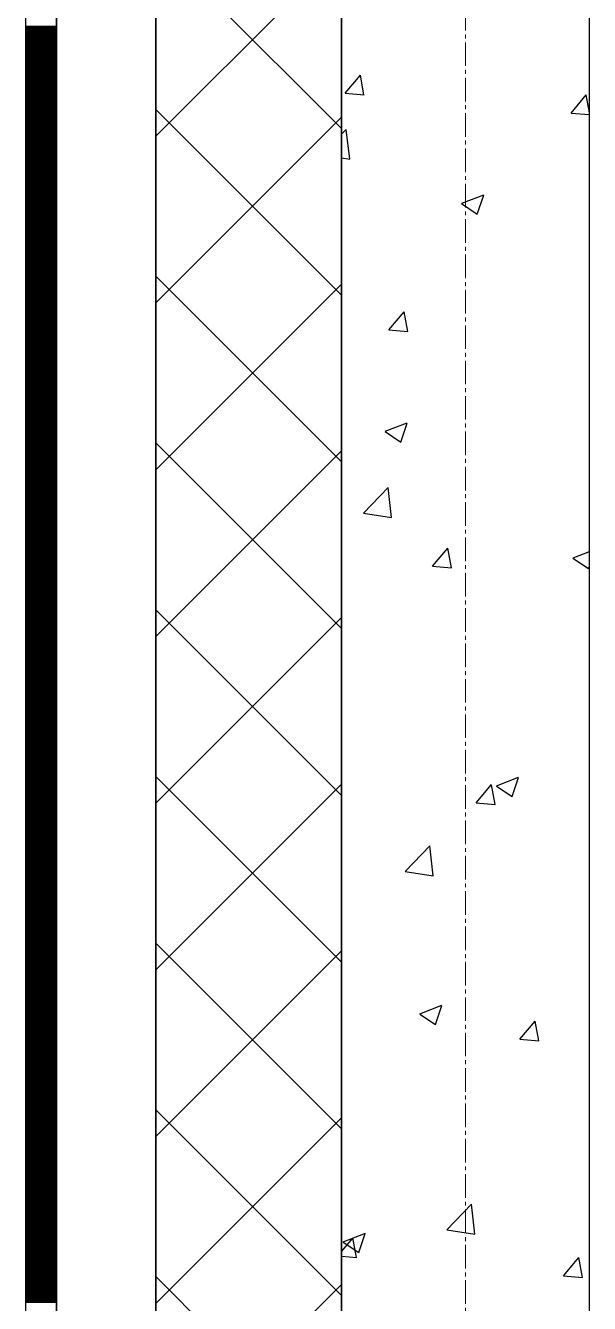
# Model space of a CAD drawing. Header units: millimetres. Extents: x -231292 to 573618, y -153144 to 564035.
# Drawn here: x 8548 to 9003, y 260278 to 261311 of the extents above; entities that cross this region are included whole.
import ezdxf

# ---------------------------------------------------------------- set-up
doc = ezdxf.new("R2010")
doc.units = ezdxf.units.MM
doc.linetypes.add('CENTER2', pattern=[28.575, 19.05, -3.175, 3.175, -3.175])
doc.layers.get('0').update_dxf_attribs({"color": 250})
for name, color, linetype, lineweight in [('АР_Стены ПЕНОблок', 250, 'Continuous', 20), ('АР_Тонкая', 250, 'Continuous', 5), ('АР_Утеплитель', 250, 'Continuous', 0), ('АР_Штриховка', 250, 'Continuous', 0), ('РД_Оси_100', 250, 'Continuous', 0)]:
    doc.layers.add(name, color=color, linetype=linetype, lineweight=lineweight)
doc.layers.add('КР_Балки-0.5', color=60, linetype='Continuous', lineweight=50, plot=False)

# ---------------------------------------------------------------- blocks, each defined once
blk = doc.blocks.new('оси_рен')
at = {"layer": 'РД_Оси_100', "color": 251, "linetype": 'CENTER2', "true_color": 0x636466}
blk.add_line((1195652.916, 135558.25), (1195652.916, 223268.25), dxfattribs=at)

msp = doc.modelspace()

# ---------------------------------------------------------------- linework, layer by layer
at = {"layer": 'АР_Стены ПЕНОблок', "color": 18, "linetype": 'Continuous', "lineweight": 25, "true_color": 0x000000}
for p, q in [((8803.243, 263866.253), (8803.243, 187666.253)), ((9003.243, 187666.253), (9003.243, 263866.253))]:
    msp.add_line(p, q, dxfattribs=at)
at = {"layer": 'АР_Тонкая', "color": 18, "linetype": 'Continuous', "lineweight": 25, "true_color": 0x000000}
for p, q in [((8548.243, 263866.253), (8548.243, 187666.253)), ((8573.243, 263866.253), (8573.243, 187666.253)), ((8573.243, 187666.253), (8573.243, 263866.253)), ((8653.243, 187666.253), (8653.243, 263866.253))]:
    msp.add_line(p, q, dxfattribs=at)
at = {"layer": 'АР_Утеплитель', "color": 18, "linetype": 'Continuous', "lineweight": 25, "true_color": 0x000000}
for p, q in [((8653.243, 263866.253), (8653.243, 187666.253)), ((8803.243, 187666.253), (8803.243, 263866.253))]:
    msp.add_line(p, q, dxfattribs=at)
at = {"layer": 'АР_Штриховка', "color": 18, "linetype": 'Continuous', "lineweight": 25, "true_color": 0x000000}
for p, q in [((8803.243, 261227.362), (8653.243, 261377.362)), ((8653.243, 261221.075), (8803.243, 261371.075)), ((8548.243, 261310.002), (8573.243, 261310.002)), ((8548.243, 261309.002), (8573.243, 261309.002)), ((8548.243, 261308.002), (8573.243, 261308.002)), ((8548.243, 261307.002), (8573.243, 261307.002)), ((8548.243, 261306.002), (8573.243, 261306.002)), ((8548.243, 261305.002), (8573.243, 261305.002)), ((8548.243, 261304.002), (8573.243, 261304.002)), ((8548.243, 261303.002), (8573.243, 261303.002)), ((8548.243, 261302.002), (8573.243, 261302.002)), ((8548.243, 261301.002), (8573.243, 261301.002)), ((8548.243, 261300.002), (8573.243, 261300.002)), ((8548.243, 261299.002), (8573.243, 261299.002)), ((8548.243, 261298.002), (8573.243, 261298.002)), ((8548.243, 261297.002), (8573.243, 261297.002)), ((8548.243, 261296.002), (8573.243, 261296.002)), ((8548.243, 261295.002), (8573.243, 261295.002)), ((8548.243, 261294.002), (8573.243, 261294.002)), ((8548.243, 261293.002), (8573.243, 261293.002)), ((8548.243, 261292.002), (8573.243, 261292.002)), ((8548.243, 261291.002), (8573.243, 261291.002)), ((8548.243, 261290.002), (8573.243, 261290.002)), ((8548.243, 261289.002), (8573.243, 261289.002)), ((8548.243, 261288.002), (8573.243, 261288.002)), ((8548.243, 261287.002), (8573.243, 261287.002)), ((8548.243, 261286.002), (8573.243, 261286.002)), ((8548.243, 261285.002), (8573.243, 261285.002)), ((8548.243, 261284.002), (8573.243, 261284.002)), ((8548.243, 261283.002), (8573.243, 261283.002)), ((8548.243, 261282.002), (8573.243, 261282.002)), ((8548.243, 261281.002), (8573.243, 261281.002)), ((8548.243, 261280.002), (8573.243, 261280.002)), ((8548.243, 261279.002), (8573.243, 261279.002)), ((8548.243, 261278.002), (8573.243, 261278.002)), ((8548.243, 261277.002), (8573.243, 261277.002)), ((8548.243, 261276.002), (8573.243, 261276.002)), ((8548.243, 261275.002), (8573.243, 261275.002)), ((8548.243, 261274.002), (8573.243, 261274.002)), ((8548.243, 261273.002), (8573.243, 261273.002)), ((8548.243, 261272.002), (8573.243, 261272.002)), ((8548.243, 261271.002), (8573.243, 261271.002)), ((8548.243, 261270.002), (8573.243, 261270.002)), ((8548.243, 261269.002), (8573.243, 261269.002)), ((8548.243, 261268.002), (8573.243, 261268.002)), ((8548.243, 261267.002), (8573.243, 261267.002)), ((8548.243, 261266.002), (8573.243, 261266.002)), ((8806.233, 261255.783), (8818.478, 261270.376)), ((8821.337, 261254.43), (8818.401, 261270.351)), ((8548.243, 261265.002), (8573.243, 261265.002)), ((8548.243, 261264.002), (8573.243, 261264.002)), ((8548.243, 261263.002), (8573.243, 261263.002)), ((8548.243, 261262.002), (8573.243, 261262.002)), ((8548.243, 261261.002), (8573.243, 261261.002)), ((8548.243, 261260.002), (8573.243, 261260.002)), ((8548.243, 261259.002), (8573.243, 261259.002)), ((8548.243, 261258.002), (8573.243, 261258.002)), ((8548.243, 261257.002), (8573.243, 261257.002)), ((8548.243, 261256.002), (8573.243, 261256.002)), ((8806.232, 261255.773), (8821.414, 261254.444)), ((8548.243, 261255.002), (8573.243, 261255.002)), ((8548.243, 261254.002), (8573.243, 261254.002)), ((8548.243, 261253.002), (8573.243, 261253.002)), ((8548.243, 261252.002), (8573.243, 261252.002)), ((8548.243, 261251.002), (8573.243, 261251.002)), ((8548.243, 261250.002), (8573.243, 261250.002)), ((8548.243, 261249.002), (8573.243, 261249.002)), ((8548.243, 261248.002), (8573.243, 261248.002)), ((8548.243, 261247.002), (8573.243, 261247.002)), ((8548.243, 261246.002), (8573.243, 261246.002)), ((8988.418, 261239.844), (9000.663, 261254.437)), ((9003.243, 261240.001), (9000.585, 261254.412)), ((8548.243, 261245.002), (8573.243, 261245.002)), ((8548.243, 261244.002), (8573.243, 261244.002)), ((8548.243, 261243.002), (8573.243, 261243.002)), ((8548.243, 261242.002), (8573.243, 261242.002)), ((8548.243, 261241.002), (8573.243, 261241.002)), ((8548.243, 261240.002), (8573.243, 261240.002)), ((8548.243, 261239.002), (8573.243, 261239.002)), ((8548.243, 261238.002), (8573.243, 261238.002)), ((8548.243, 261237.002), (8573.243, 261237.002)), ((8548.243, 261236.002), (8573.243, 261236.002)), ((8803.243, 261092.658), (8653.243, 261242.658)), ((8653.243, 261086.371), (8803.243, 261236.371)), ((8988.417, 261239.834), (9003.243, 261238.537)), ((8548.243, 261235.002), (8573.243, 261235.002)), ((8548.243, 261234.002), (8573.243, 261234.002)), ((8548.243, 261233.002), (8573.243, 261233.002)), ((8548.243, 261232.002), (8573.243, 261232.002)), ((8548.243, 261231.002), (8573.243, 261231.002)), ((8548.243, 261230.002), (8573.243, 261230.002)), ((8548.243, 261229.002), (8573.243, 261229.002)), ((8548.243, 261228.002), (8573.243, 261228.002)), ((8548.243, 261227.002), (8573.243, 261227.002)), ((8548.243, 261226.002), (8573.243, 261226.002)), ((8548.243, 261225.002), (8573.243, 261225.002)), ((8803.243, 261222.683), (8807.05, 261226.652)), ((8809.855, 261202.529), (8807.049, 261226.651)), ((8548.243, 261224.002), (8573.243, 261224.002)), ((8548.243, 261223.002), (8573.243, 261223.002)), ((8548.243, 261222.002), (8573.243, 261222.002)), ((8548.243, 261221.002), (8573.243, 261221.002)), ((8548.243, 261220.002), (8573.243, 261220.002)), ((8548.243, 261219.002), (8573.243, 261219.002)), ((8548.243, 261218.002), (8573.243, 261218.002)), ((8548.243, 261217.002), (8573.243, 261217.002)), ((8548.243, 261216.002), (8573.243, 261216.002)), ((8548.243, 261215.002), (8573.243, 261215.002)), ((8548.243, 261214.002), (8573.243, 261214.002)), ((8548.243, 261213.002), (8573.243, 261213.002)), ((8548.243, 261212.002), (8573.243, 261212.002)), ((8548.243, 261211.002), (8573.243, 261211.002)), ((8548.243, 261210.002), (8573.243, 261210.002)), ((8548.243, 261209.002), (8573.243, 261209.002)), ((8548.243, 261208.002), (8573.243, 261208.002)), ((8548.243, 261207.002), (8573.243, 261207.002)), ((8548.243, 261206.002), (8573.243, 261206.002)), ((8548.243, 261205.002), (8573.243, 261205.002)), ((8548.243, 261204.002), (8573.243, 261204.002)), ((8548.243, 261203.002), (8573.243, 261203.002)), ((8548.243, 261202.002), (8573.243, 261202.002)), ((8548.243, 261201.002), (8573.243, 261201.002)), ((8548.243, 261200.002), (8573.243, 261200.002)), ((8548.243, 261199.002), (8573.243, 261199.002)), ((8548.243, 261198.002), (8573.243, 261198.002)), ((8548.243, 261197.002), (8573.243, 261197.002)), ((8548.243, 261196.002), (8573.243, 261196.002)), ((8548.243, 261195.002), (8573.243, 261195.002)), ((8548.243, 261194.002), (8573.243, 261194.002)), ((8803.243, 261203.557), (8809.856, 261202.531)), ((8548.243, 261193.002), (8573.243, 261193.002)), ((8548.243, 261192.002), (8573.243, 261192.002)), ((8548.243, 261191.002), (8573.243, 261191.002)), ((8548.243, 261190.002), (8573.243, 261190.002)), ((8548.243, 261189.002), (8573.243, 261189.002)), ((8548.243, 261188.002), (8573.243, 261188.002)), ((8548.243, 261187.002), (8573.243, 261187.002)), ((8548.243, 261186.002), (8573.243, 261186.002)), ((8548.243, 261185.002), (8573.243, 261185.002)), ((8548.243, 261184.002), (8573.243, 261184.002)), ((8548.243, 261183.002), (8573.243, 261183.002)), ((8548.243, 261182.002), (8573.243, 261182.002)), ((8548.243, 261181.002), (8573.243, 261181.002)), ((8548.243, 261180.002), (8573.243, 261180.002)), ((8548.243, 261179.002), (8573.243, 261179.002)), ((8548.243, 261178.002), (8573.243, 261178.002)), ((8548.243, 261177.002), (8573.243, 261177.002)), ((8548.243, 261176.002), (8573.243, 261176.002)), ((8548.243, 261175.002), (8573.243, 261175.002)), ((8548.243, 261174.002), (8573.243, 261174.002)), ((8900.23, 261166.946), (8918.015, 261173.773)), ((8912.775, 261158.196), (8917.925, 261173.545)), ((8548.243, 261173.002), (8573.243, 261173.002)), ((8548.243, 261172.002), (8573.243, 261172.002)), ((8548.243, 261171.002), (8573.243, 261171.002)), ((8548.243, 261170.002), (8573.243, 261170.002)), ((8548.243, 261169.002), (8573.243, 261169.002)), ((8548.243, 261168.002), (8573.243, 261168.002)), ((8548.243, 261167.002), (8573.243, 261167.002)), ((8548.243, 261166.002), (8573.243, 261166.002)), ((8548.243, 261165.002), (8573.243, 261165.002)), ((8548.243, 261164.002), (8573.243, 261164.002)), ((8548.243, 261163.002), (8573.243, 261163.002)), ((8900.129, 261166.722), (8912.763, 261158.2)), ((8548.243, 261162.002), (8573.243, 261162.002)), ((8548.243, 261161.002), (8573.243, 261161.002)), ((8548.243, 261160.002), (8573.243, 261160.002)), ((8548.243, 261159.002), (8573.243, 261159.002)), ((8548.243, 261158.002), (8573.243, 261158.002)), ((8548.243, 261157.002), (8573.243, 261157.002)), ((8548.243, 261156.002), (8573.243, 261156.002)), ((8548.243, 261155.002), (8573.243, 261155.002)), ((8548.243, 261154.002), (8573.243, 261154.002)), ((8548.243, 261153.002), (8573.243, 261153.002)), ((8548.243, 261152.002), (8573.243, 261152.002)), ((8548.243, 261151.002), (8573.243, 261151.002)), ((8548.243, 261150.002), (8573.243, 261150.002)), ((8548.243, 261149.002), (8573.243, 261149.002)), ((8548.243, 261148.002), (8573.243, 261148.002)), ((8548.243, 261147.002), (8573.243, 261147.002)), ((8548.243, 261146.002), (8573.243, 261146.002)), ((8548.243, 261145.002), (8573.243, 261145.002)), ((8548.243, 261144.002), (8573.243, 261144.002)), ((8548.243, 261143.002), (8573.243, 261143.002)), ((8548.243, 261142.002), (8573.243, 261142.002)), ((8548.243, 261141.002), (8573.243, 261141.002)), ((8548.243, 261140.002), (8573.243, 261140.002)), ((8548.243, 261139.002), (8573.243, 261139.002)), ((8548.243, 261138.002), (8573.243, 261138.002)), ((8548.243, 261137.002), (8573.243, 261137.002)), ((8548.243, 261136.002), (8573.243, 261136.002)), ((8548.243, 261135.002), (8573.243, 261135.002)), ((8548.243, 261134.002), (8573.243, 261134.002)), ((8548.243, 261133.002), (8573.243, 261133.002)), ((8548.243, 261132.002), (8573.243, 261132.002)), ((8548.243, 261131.002), (8573.243, 261131.002)), ((8548.243, 261130.002), (8573.243, 261130.002)), ((8548.243, 261129.002), (8573.243, 261129.002)), ((8548.243, 261128.002), (8573.243, 261128.002)), ((8548.243, 261127.002), (8573.243, 261127.002)), ((8548.243, 261126.002), (8573.243, 261126.002)), ((8548.243, 261125.002), (8573.243, 261125.002)), ((8548.243, 261124.002), (8573.243, 261124.002)), ((8548.243, 261123.002), (8573.243, 261123.002)), ((8548.243, 261122.002), (8573.243, 261122.002)), ((8548.243, 261121.002), (8573.243, 261121.002)), ((8548.243, 261120.002), (8573.243, 261120.002)), ((8548.243, 261119.002), (8573.243, 261119.002)), ((8548.243, 261118.002), (8573.243, 261118.002)), ((8548.243, 261117.002), (8573.243, 261117.002)), ((8548.243, 261116.002), (8573.243, 261116.002)), ((8548.243, 261115.002), (8573.243, 261115.002)), ((8548.243, 261114.002), (8573.243, 261114.002)), ((8548.243, 261113.002), (8573.243, 261113.002)), ((8548.243, 261112.002), (8573.243, 261112.002)), ((8548.243, 261111.002), (8573.243, 261111.002)), ((8548.243, 261110.002), (8573.243, 261110.002)), ((8548.243, 261109.002), (8573.243, 261109.002)), ((8548.243, 261108.002), (8573.243, 261108.002)), ((8548.243, 261107.002), (8573.243, 261107.002)), ((8548.243, 261106.002), (8573.243, 261106.002)), ((8548.243, 261105.002), (8573.243, 261105.002)), ((8548.243, 261104.002), (8573.243, 261104.002)), ((8548.243, 261103.002), (8573.243, 261103.002)), ((8548.243, 261102.002), (8573.243, 261102.002)), ((8548.243, 261101.002), (8573.243, 261101.002)), ((8803.243, 260957.954), (8653.243, 261107.954)), ((8653.243, 260951.668), (8803.243, 261101.668)), ((8548.243, 261100.002), (8573.243, 261100.002)), ((8548.243, 261099.002), (8573.243, 261099.002)), ((8548.243, 261098.002), (8573.243, 261098.002)), ((8548.243, 261097.002), (8573.243, 261097.002)), ((8548.243, 261096.002), (8573.243, 261096.002)), ((8548.243, 261095.002), (8573.243, 261095.002)), ((8548.243, 261094.002), (8573.243, 261094.002)), ((8548.243, 261093.002), (8573.243, 261093.002)), ((8548.243, 261092.002), (8573.243, 261092.002)), ((8548.243, 261091.002), (8573.243, 261091.002)), ((8548.243, 261090.002), (8573.243, 261090.002)), ((8548.243, 261089.002), (8573.243, 261089.002)), ((8548.243, 261088.002), (8573.243, 261088.002)), ((8548.243, 261087.002), (8573.243, 261087.002)), ((8548.243, 261086.002), (8573.243, 261086.002)), ((8548.243, 261085.002), (8573.243, 261085.002)), ((8548.243, 261084.002), (8573.243, 261084.002)), ((8548.243, 261083.002), (8573.243, 261083.002)), ((8548.243, 261082.002), (8573.243, 261082.002)), ((8548.243, 261081.002), (8573.243, 261081.002)), ((8548.243, 261080.002), (8573.243, 261080.002)), ((8548.243, 261079.002), (8573.243, 261079.002)), ((8548.243, 261078.002), (8573.243, 261078.002)), ((8548.243, 261077.002), (8573.243, 261077.002)), ((8548.243, 261076.002), (8573.243, 261076.002)), ((8548.243, 261075.002), (8573.243, 261075.002)), ((8548.243, 261074.002), (8573.243, 261074.002)), ((8548.243, 261073.002), (8573.243, 261073.002)), ((8548.243, 261072.002), (8573.243, 261072.002)), ((8548.243, 261071.002), (8573.243, 261071.002)), ((8548.243, 261070.002), (8573.243, 261070.002)), ((8841.477, 261064.726), (8853.722, 261079.319)), ((8856.58, 261063.373), (8853.643, 261079.294)), ((8548.243, 261069.002), (8573.243, 261069.002)), ((8548.243, 261068.002), (8573.243, 261068.002)), ((8548.243, 261067.002), (8573.243, 261067.002)), ((8548.243, 261066.002), (8573.243, 261066.002)), ((8548.243, 261065.002), (8573.243, 261065.002)), ((8548.243, 261064.002), (8573.243, 261064.002)), ((8548.243, 261063.002), (8573.243, 261063.002)), ((8548.243, 261062.002), (8573.243, 261062.002)), ((8548.243, 261061.002), (8573.243, 261061.002)), ((8548.243, 261060.002), (8573.243, 261060.002)), ((8841.476, 261064.716), (8856.658, 261063.388)), ((8548.243, 261059.002), (8573.243, 261059.002)), ((8548.243, 261058.002), (8573.243, 261058.002)), ((8548.243, 261057.002), (8573.243, 261057.002)), ((8548.243, 261056.002), (8573.243, 261056.002)), ((8548.243, 261055.002), (8573.243, 261055.002)), ((8548.243, 261054.002), (8573.243, 261054.002)), ((8548.243, 261053.002), (8573.243, 261053.002)), ((8548.243, 261052.002), (8573.243, 261052.002)), ((8548.243, 261051.002), (8573.243, 261051.002)), ((8548.243, 261050.002), (8573.243, 261050.002)), ((8548.243, 261049.002), (8573.243, 261049.002)), ((8548.243, 261048.002), (8573.243, 261048.002)), ((8548.243, 261047.002), (8573.243, 261047.002)), ((8548.243, 261046.002), (8573.243, 261046.002)), ((8548.243, 261045.002), (8573.243, 261045.002)), ((8548.243, 261044.002), (8573.243, 261044.002)), ((8548.243, 261043.002), (8573.243, 261043.002)), ((8548.243, 261042.002), (8573.243, 261042.002)), ((8548.243, 261041.002), (8573.243, 261041.002)), ((8548.243, 261040.002), (8573.243, 261040.002)), ((8548.243, 261039.002), (8573.243, 261039.002)), ((8548.243, 261038.002), (8573.243, 261038.002)), ((8548.243, 261037.002), (8573.243, 261037.002)), ((8548.243, 261036.002), (8573.243, 261036.002)), ((8548.243, 261035.002), (8573.243, 261035.002)), ((8548.243, 261034.002), (8573.243, 261034.002)), ((8548.243, 261033.002), (8573.243, 261033.002)), ((8548.243, 261032.002), (8573.243, 261032.002)), ((8548.243, 261031.002), (8573.243, 261031.002)), ((8548.243, 261030.002), (8573.243, 261030.002)), ((8548.243, 261029.002), (8573.243, 261029.002)), ((8548.243, 261028.002), (8573.243, 261028.002)), ((8548.243, 261027.002), (8573.243, 261027.002)), ((8548.243, 261026.002), (8573.243, 261026.002)), ((8548.243, 261025.002), (8573.243, 261025.002)), ((8548.243, 261024.002), (8573.243, 261024.002)), ((8548.243, 261023.002), (8573.243, 261023.002)), ((8548.243, 261022.002), (8573.243, 261022.002)), ((8548.243, 261021.002), (8573.243, 261021.002)), ((8548.243, 261020.002), (8573.243, 261020.002)), ((8548.243, 261019.002), (8573.243, 261019.002)), ((8548.243, 261018.002), (8573.243, 261018.002)), ((8548.243, 261017.002), (8573.243, 261017.002)), ((8548.243, 261016.002), (8573.243, 261016.002)), ((8548.243, 261015.002), (8573.243, 261015.002)), ((8548.243, 261014.002), (8573.243, 261014.002)), ((8548.243, 261013.002), (8573.243, 261013.002)), ((8548.243, 261012.002), (8573.243, 261012.002)), ((8548.243, 261011.002), (8573.243, 261011.002)), ((8548.243, 261010.002), (8573.243, 261010.002)), ((8548.243, 261009.002), (8573.243, 261009.002)), ((8548.243, 261008.002), (8573.243, 261008.002)), ((8548.243, 261007.002), (8573.243, 261007.002)), ((8548.243, 261006.002), (8573.243, 261006.002)), ((8548.243, 261005.002), (8573.243, 261005.002)), ((8548.243, 261004.002), (8573.243, 261004.002)), ((8548.243, 261003.002), (8573.243, 261003.002)), ((8548.243, 261002.002), (8573.243, 261002.002)), ((8548.243, 261001.002), (8573.243, 261001.002)), ((8548.243, 261000.002), (8573.243, 261000.002)), ((8548.243, 260999.002), (8573.243, 260999.002)), ((8548.243, 260998.002), (8573.243, 260998.002)), ((8548.243, 260997.002), (8573.243, 260997.002)), ((8548.243, 260996.002), (8573.243, 260996.002)), ((8548.243, 260995.002), (8573.243, 260995.002)), ((8548.243, 260994.002), (8573.243, 260994.002)), ((8548.243, 260993.002), (8573.243, 260993.002)), ((8548.243, 260992.002), (8573.243, 260992.002)), ((8548.243, 260991.002), (8573.243, 260991.002)), ((8548.243, 260990.002), (8573.243, 260990.002)), ((8548.243, 260989.002), (8573.243, 260989.002)), ((8548.243, 260988.002), (8573.243, 260988.002)), ((8838.428, 260982.758), (8856.213, 260989.585)), ((8850.973, 260974.008), (8856.123, 260989.357)), ((8548.243, 260987.002), (8573.243, 260987.002)), ((8548.243, 260986.002), (8573.243, 260986.002)), ((8548.243, 260985.002), (8573.243, 260985.002)), ((8548.243, 260984.002), (8573.243, 260984.002)), ((8548.243, 260983.002), (8573.243, 260983.002)), ((8548.243, 260982.002), (8573.243, 260982.002)), ((8548.243, 260981.002), (8573.243, 260981.002)), ((8548.243, 260980.002), (8573.243, 260980.002)), ((8548.243, 260979.002), (8573.243, 260979.002)), ((8548.243, 260978.002), (8573.243, 260978.002)), ((8548.243, 260977.002), (8573.243, 260977.002)), ((8838.327, 260982.534), (8850.961, 260974.012)), ((8548.243, 260976.002), (8573.243, 260976.002)), ((8548.243, 260975.002), (8573.243, 260975.002)), ((8548.243, 260974.002), (8573.243, 260974.002)), ((8548.243, 260973.002), (8573.243, 260973.002)), ((8548.243, 260972.002), (8573.243, 260972.002)), ((8548.243, 260971.002), (8573.243, 260971.002)), ((8548.243, 260970.002), (8573.243, 260970.002)), ((8548.243, 260969.002), (8573.243, 260969.002)), ((8548.243, 260968.002), (8573.243, 260968.002)), ((8548.243, 260967.002), (8573.243, 260967.002)), ((8803.243, 260823.251), (8653.243, 260973.251)), ((8653.243, 260816.964), (8803.243, 260966.964)), ((8548.243, 260966.002), (8573.243, 260966.002)), ((8548.243, 260965.002), (8573.243, 260965.002)), ((8548.243, 260964.002), (8573.243, 260964.002)), ((8548.243, 260963.002), (8573.243, 260963.002)), ((8548.243, 260962.002), (8573.243, 260962.002)), ((8548.243, 260961.002), (8573.243, 260961.002)), ((8548.243, 260960.002), (8573.243, 260960.002)), ((8548.243, 260959.002), (8573.243, 260959.002)), ((8548.243, 260958.002), (8573.243, 260958.002)), ((8548.243, 260957.002), (8573.243, 260957.002)), ((8548.243, 260956.002), (8573.243, 260956.002)), ((8548.243, 260955.002), (8573.243, 260955.002)), ((8548.243, 260954.002), (8573.243, 260954.002)), ((8548.243, 260953.002), (8573.243, 260953.002)), ((8548.243, 260952.002), (8573.243, 260952.002)), ((8548.243, 260951.002), (8573.243, 260951.002)), ((8548.243, 260950.002), (8573.243, 260950.002)), ((8548.243, 260949.002), (8573.243, 260949.002)), ((8548.243, 260948.002), (8573.243, 260948.002)), ((8548.243, 260947.002), (8573.243, 260947.002)), ((8548.243, 260946.002), (8573.243, 260946.002)), ((8548.243, 260945.002), (8573.243, 260945.002)), ((8548.243, 260944.002), (8573.243, 260944.002)), ((8548.243, 260943.002), (8573.243, 260943.002)), ((8548.243, 260942.002), (8573.243, 260942.002)), ((8548.243, 260941.002), (8573.243, 260941.002)), ((8548.243, 260940.002), (8573.243, 260940.002)), ((8548.243, 260939.002), (8573.243, 260939.002)), ((8548.243, 260938.002), (8573.243, 260938.002)), ((8548.243, 260937.002), (8573.243, 260937.002)), ((8548.243, 260936.002), (8573.243, 260936.002)), ((8820.942, 260916.564), (8840.725, 260937.183)), ((8843.53, 260913.061), (8840.724, 260937.183)), ((8548.243, 260935.002), (8573.243, 260935.002)), ((8548.243, 260934.002), (8573.243, 260934.002)), ((8548.243, 260933.002), (8573.243, 260933.002)), ((8548.243, 260932.002), (8573.243, 260932.002)), ((8548.243, 260931.002), (8573.243, 260931.002)), ((8548.243, 260930.002), (8573.243, 260930.002)), ((8548.243, 260929.002), (8573.243, 260929.002)), ((8548.243, 260928.002), (8573.243, 260928.002)), ((8548.243, 260927.002), (8573.243, 260927.002)), ((8548.243, 260926.002), (8573.243, 260926.002)), ((8548.243, 260925.002), (8573.243, 260925.002)), ((8548.243, 260924.002), (8573.243, 260924.002)), ((8548.243, 260923.002), (8573.243, 260923.002)), ((8548.243, 260922.002), (8573.243, 260922.002)), ((8548.243, 260921.002), (8573.243, 260921.002)), ((8548.243, 260920.002), (8573.243, 260920.002)), ((8548.243, 260919.002), (8573.243, 260919.002)), ((8548.243, 260918.002), (8573.243, 260918.002)), ((8548.243, 260917.002), (8573.243, 260917.002)), ((8548.243, 260916.002), (8573.243, 260916.002)), ((8548.243, 260915.002), (8573.243, 260915.002)), ((8820.941, 260916.566), (8843.53, 260913.063)), ((8548.243, 260914.002), (8573.243, 260914.002)), ((8548.243, 260913.002), (8573.243, 260913.002)), ((8548.243, 260912.002), (8573.243, 260912.002)), ((8548.243, 260911.002), (8573.243, 260911.002)), ((8548.243, 260910.002), (8573.243, 260910.002)), ((8548.243, 260909.002), (8573.243, 260909.002)), ((8548.243, 260908.002), (8573.243, 260908.002)), ((8548.243, 260907.002), (8573.243, 260907.002)), ((8548.243, 260906.002), (8573.243, 260906.002)), ((8548.243, 260905.002), (8573.243, 260905.002)), ((8548.243, 260904.002), (8573.243, 260904.002)), ((8548.243, 260903.002), (8573.243, 260903.002)), ((8548.243, 260902.002), (8573.243, 260902.002)), ((8548.243, 260901.002), (8573.243, 260901.002)), ((8548.243, 260900.002), (8573.243, 260900.002)), ((8548.243, 260899.002), (8573.243, 260899.002)), ((8548.243, 260898.002), (8573.243, 260898.002)), ((8548.243, 260897.002), (8573.243, 260897.002)), ((8548.243, 260896.002), (8573.243, 260896.002)), ((8548.243, 260895.002), (8573.243, 260895.002)), ((8548.243, 260894.002), (8573.243, 260894.002)), ((8548.243, 260893.002), (8573.243, 260893.002)), ((8548.243, 260892.002), (8573.243, 260892.002)), ((8548.243, 260891.002), (8573.243, 260891.002)), ((8548.243, 260890.002), (8573.243, 260890.002)), ((8548.243, 260889.002), (8573.243, 260889.002)), ((8548.243, 260888.002), (8573.243, 260888.002)), ((8548.243, 260887.002), (8573.243, 260887.002)), ((8548.243, 260886.002), (8573.243, 260886.002)), ((8548.243, 260885.002), (8573.243, 260885.002)), ((8548.243, 260884.002), (8573.243, 260884.002)), ((8876.72, 260873.669), (8888.965, 260888.262)), ((8891.823, 260872.316), (8888.886, 260888.237)), ((8990.043, 260880.493), (9003.243, 260885.56)), ((8548.243, 260883.002), (8573.243, 260883.002)), ((8548.243, 260882.002), (8573.243, 260882.002)), ((8548.243, 260881.002), (8573.243, 260881.002)), ((8548.243, 260880.002), (8573.243, 260880.002)), ((8548.243, 260879.002), (8573.243, 260879.002)), ((8548.243, 260878.002), (8573.243, 260878.002)), ((8548.243, 260877.002), (8573.243, 260877.002)), ((8548.243, 260876.002), (8573.243, 260876.002)), ((8548.243, 260875.002), (8573.243, 260875.002)), ((8548.243, 260874.002), (8573.243, 260874.002)), ((8989.941, 260880.269), (9002.576, 260871.747)), ((9002.587, 260871.743), (9003.243, 260873.697)), ((8548.243, 260873.002), (8573.243, 260873.002)), ((8548.243, 260872.002), (8573.243, 260872.002)), ((8548.243, 260871.002), (8573.243, 260871.002)), ((8548.243, 260870.002), (8573.243, 260870.002)), ((8548.243, 260869.002), (8573.243, 260869.002)), ((8548.243, 260868.002), (8573.243, 260868.002)), ((8548.243, 260867.002), (8573.243, 260867.002)), ((8548.243, 260866.002), (8573.243, 260866.002)), ((8548.243, 260865.002), (8573.243, 260865.002)), ((8548.243, 260864.002), (8573.243, 260864.002)), ((8876.719, 260873.659), (8891.901, 260872.331)), ((8548.243, 260863.002), (8573.243, 260863.002)), ((8548.243, 260862.002), (8573.243, 260862.002)), ((8548.243, 260861.002), (8573.243, 260861.002)), ((8548.243, 260860.002), (8573.243, 260860.002)), ((8548.243, 260859.002), (8573.243, 260859.002)), ((8548.243, 260858.002), (8573.243, 260858.002)), ((8548.243, 260857.002), (8573.243, 260857.002)), ((8548.243, 260856.002), (8573.243, 260856.002)), ((8548.243, 260855.002), (8573.243, 260855.002)), ((8548.243, 260854.002), (8573.243, 260854.002)), ((8548.243, 260853.002), (8573.243, 260853.002)), ((8548.243, 260852.002), (8573.243, 260852.002)), ((8548.243, 260851.002), (8573.243, 260851.002)), ((8548.243, 260850.002), (8573.243, 260850.002)), ((8548.243, 260849.002), (8573.243, 260849.002)), ((8548.243, 260848.002), (8573.243, 260848.002)), ((8548.243, 260847.002), (8573.243, 260847.002)), ((8548.243, 260846.002), (8573.243, 260846.002)), ((8548.243, 260845.002), (8573.243, 260845.002)), ((8548.243, 260844.002), (8573.243, 260844.002)), ((8548.243, 260843.002), (8573.243, 260843.002)), ((8548.243, 260842.002), (8573.243, 260842.002)), ((8548.243, 260841.002), (8573.243, 260841.002)), ((8548.243, 260840.002), (8573.243, 260840.002)), ((8548.243, 260839.002), (8573.243, 260839.002)), ((8548.243, 260838.002), (8573.243, 260838.002)), ((8548.243, 260837.002), (8573.243, 260837.002)), ((8548.243, 260836.002), (8573.243, 260836.002)), ((8548.243, 260835.002), (8573.243, 260835.002)), ((8548.243, 260834.002), (8573.243, 260834.002)), ((8548.243, 260833.002), (8573.243, 260833.002)), ((8803.243, 260688.547), (8653.243, 260838.547)), ((8548.243, 260832.002), (8573.243, 260832.002)), ((8548.243, 260831.002), (8573.243, 260831.002)), ((8548.243, 260830.002), (8573.243, 260830.002)), ((8548.243, 260829.002), (8573.243, 260829.002)), ((8548.243, 260828.002), (8573.243, 260828.002)), ((8548.243, 260827.002), (8573.243, 260827.002)), ((8548.243, 260826.002), (8573.243, 260826.002)), ((8548.243, 260825.002), (8573.243, 260825.002)), ((8548.243, 260824.002), (8573.243, 260824.002)), ((8548.243, 260823.002), (8573.243, 260823.002)), ((8653.243, 260682.26), (8803.243, 260832.26)), ((8548.243, 260822.002), (8573.243, 260822.002)), ((8548.243, 260821.002), (8573.243, 260821.002)), ((8548.243, 260820.002), (8573.243, 260820.002)), ((8548.243, 260819.002), (8573.243, 260819.002)), ((8548.243, 260818.002), (8573.243, 260818.002)), ((8548.243, 260817.002), (8573.243, 260817.002)), ((8548.243, 260816.002), (8573.243, 260816.002)), ((8548.243, 260815.002), (8573.243, 260815.002)), ((8548.243, 260814.002), (8573.243, 260814.002)), ((8548.243, 260813.002), (8573.243, 260813.002)), ((8548.243, 260812.002), (8573.243, 260812.002)), ((8548.243, 260811.002), (8573.243, 260811.002)), ((8548.243, 260810.002), (8573.243, 260810.002)), ((8548.243, 260809.002), (8573.243, 260809.002)), ((8548.243, 260808.002), (8573.243, 260808.002)), ((8548.243, 260807.002), (8573.243, 260807.002)), ((8548.243, 260806.002), (8573.243, 260806.002)), ((8548.243, 260805.002), (8573.243, 260805.002)), ((8548.243, 260804.002), (8573.243, 260804.002)), ((8548.243, 260803.002), (8573.243, 260803.002)), ((8548.243, 260802.002), (8573.243, 260802.002)), ((8548.243, 260801.002), (8573.243, 260801.002)), ((8548.243, 260800.002), (8573.243, 260800.002)), ((8548.243, 260799.002), (8573.243, 260799.002)), ((8548.243, 260798.002), (8573.243, 260798.002)), ((8548.243, 260797.002), (8573.243, 260797.002)), ((8548.243, 260796.002), (8573.243, 260796.002)), ((8548.243, 260795.002), (8573.243, 260795.002)), ((8548.243, 260794.002), (8573.243, 260794.002)), ((8548.243, 260793.002), (8573.243, 260793.002)), ((8548.243, 260792.002), (8573.243, 260792.002)), ((8548.243, 260791.002), (8573.243, 260791.002)), ((8548.243, 260790.002), (8573.243, 260790.002)), ((8548.243, 260789.002), (8573.243, 260789.002)), ((8548.243, 260788.002), (8573.243, 260788.002)), ((8548.243, 260787.002), (8573.243, 260787.002)), ((8548.243, 260786.002), (8573.243, 260786.002)), ((8548.243, 260785.002), (8573.243, 260785.002)), ((8548.243, 260784.002), (8573.243, 260784.002)), ((8548.243, 260783.002), (8573.243, 260783.002)), ((8548.243, 260782.002), (8573.243, 260782.002)), ((8548.243, 260781.002), (8573.243, 260781.002)), ((8548.243, 260780.002), (8573.243, 260780.002)), ((8548.243, 260779.002), (8573.243, 260779.002)), ((8548.243, 260778.002), (8573.243, 260778.002)), ((8548.243, 260777.002), (8573.243, 260777.002)), ((8548.243, 260776.002), (8573.243, 260776.002)), ((8548.243, 260775.002), (8573.243, 260775.002)), ((8548.243, 260774.002), (8573.243, 260774.002)), ((8548.243, 260773.002), (8573.243, 260773.002)), ((8548.243, 260772.002), (8573.243, 260772.002)), ((8548.243, 260771.002), (8573.243, 260771.002)), ((8548.243, 260770.002), (8573.243, 260770.002)), ((8548.243, 260769.002), (8573.243, 260769.002)), ((8548.243, 260768.002), (8573.243, 260768.002)), ((8548.243, 260767.002), (8573.243, 260767.002)), ((8548.243, 260766.002), (8573.243, 260766.002)), ((8548.243, 260765.002), (8573.243, 260765.002)), ((8548.243, 260764.002), (8573.243, 260764.002)), ((8548.243, 260763.002), (8573.243, 260763.002)), ((8548.243, 260762.002), (8573.243, 260762.002)), ((8548.243, 260761.002), (8573.243, 260761.002)), ((8548.243, 260760.002), (8573.243, 260760.002)), ((8548.243, 260759.002), (8573.243, 260759.002)), ((8548.243, 260758.002), (8573.243, 260758.002)), ((8548.243, 260757.002), (8573.243, 260757.002)), ((8548.243, 260756.002), (8573.243, 260756.002)), ((8548.243, 260755.002), (8573.243, 260755.002)), ((8548.243, 260754.002), (8573.243, 260754.002)), ((8548.243, 260753.002), (8573.243, 260753.002)), ((8548.243, 260752.002), (8573.243, 260752.002)), ((8548.243, 260751.002), (8573.243, 260751.002)), ((8548.243, 260750.002), (8573.243, 260750.002)), ((8548.243, 260749.002), (8573.243, 260749.002)), ((8548.243, 260748.002), (8573.243, 260748.002)), ((8548.243, 260747.002), (8573.243, 260747.002)), ((8548.243, 260746.002), (8573.243, 260746.002)), ((8548.243, 260745.002), (8573.243, 260745.002)), ((8548.243, 260744.002), (8573.243, 260744.002)), ((8548.243, 260743.002), (8573.243, 260743.002)), ((8548.243, 260742.002), (8573.243, 260742.002)), ((8548.243, 260741.002), (8573.243, 260741.002)), ((8548.243, 260740.002), (8573.243, 260740.002)), ((8548.243, 260739.002), (8573.243, 260739.002)), ((8548.243, 260738.002), (8573.243, 260738.002)), ((8548.243, 260737.002), (8573.243, 260737.002)), ((8548.243, 260736.002), (8573.243, 260736.002)), ((8548.243, 260735.002), (8573.243, 260735.002)), ((8548.243, 260734.002), (8573.243, 260734.002)), ((8548.243, 260733.002), (8573.243, 260733.002)), ((8548.243, 260732.002), (8573.243, 260732.002)), ((8548.243, 260731.002), (8573.243, 260731.002)), ((8548.243, 260730.002), (8573.243, 260730.002)), ((8548.243, 260729.002), (8573.243, 260729.002)), ((8548.243, 260728.002), (8573.243, 260728.002)), ((8548.243, 260727.002), (8573.243, 260727.002)), ((8548.243, 260726.002), (8573.243, 260726.002)), ((8548.243, 260725.002), (8573.243, 260725.002)), ((8548.243, 260724.002), (8573.243, 260724.002)), ((8548.243, 260723.002), (8573.243, 260723.002)), ((8548.243, 260722.002), (8573.243, 260722.002)), ((8548.243, 260721.002), (8573.243, 260721.002)), ((8548.243, 260720.002), (8573.243, 260720.002)), ((8548.243, 260719.002), (8573.243, 260719.002)), ((8548.243, 260718.002), (8573.243, 260718.002)), ((8548.243, 260717.002), (8573.243, 260717.002)), ((8548.243, 260716.002), (8573.243, 260716.002)), ((8548.243, 260715.002), (8573.243, 260715.002)), ((8548.243, 260714.002), (8573.243, 260714.002)), ((8548.243, 260713.002), (8573.243, 260713.002)), ((8548.243, 260712.002), (8573.243, 260712.002)), ((8548.243, 260711.002), (8573.243, 260711.002)), ((8548.243, 260710.002), (8573.243, 260710.002)), ((8548.243, 260709.002), (8573.243, 260709.002)), ((8548.243, 260708.002), (8573.243, 260708.002)), ((8548.243, 260707.002), (8573.243, 260707.002)), ((8548.243, 260706.002), (8573.243, 260706.002)), ((8548.243, 260705.002), (8573.243, 260705.002)), ((8548.243, 260704.002), (8573.243, 260704.002)), ((8548.243, 260703.002), (8573.243, 260703.002)), ((8548.243, 260702.002), (8573.243, 260702.002)), ((8548.243, 260701.002), (8573.243, 260701.002)), ((8548.243, 260700.002), (8573.243, 260700.002)), ((8548.243, 260699.002), (8573.243, 260699.002)), ((8803.243, 260553.843), (8653.243, 260703.843)), ((8928.241, 260696.305), (8946.025, 260703.132)), ((8940.785, 260687.555), (8945.936, 260702.904)), ((8548.243, 260698.002), (8573.243, 260698.002)), ((8548.243, 260697.002), (8573.243, 260697.002)), ((8548.243, 260696.002), (8573.243, 260696.002)), ((8548.243, 260695.002), (8573.243, 260695.002)), ((8548.243, 260694.002), (8573.243, 260694.002)), ((8548.243, 260693.002), (8573.243, 260693.002)), ((8548.243, 260692.002), (8573.243, 260692.002)), ((8548.243, 260691.002), (8573.243, 260691.002)), ((8548.243, 260690.002), (8573.243, 260690.002)), ((8548.243, 260689.002), (8573.243, 260689.002)), ((8548.243, 260688.002), (8573.243, 260688.002)), ((8653.243, 260547.556), (8803.243, 260697.556)), ((8911.964, 260682.613), (8924.209, 260697.206)), ((8927.066, 260681.259), (8924.129, 260697.181)), ((8928.139, 260696.081), (8940.774, 260687.559)), ((8548.243, 260687.002), (8573.243, 260687.002)), ((8548.243, 260686.002), (8573.243, 260686.002)), ((8548.243, 260685.002), (8573.243, 260685.002)), ((8548.243, 260684.002), (8573.243, 260684.002)), ((8548.243, 260683.002), (8573.243, 260683.002)), ((8548.243, 260682.002), (8573.243, 260682.002)), ((8548.243, 260681.002), (8573.243, 260681.002)), ((8548.243, 260680.002), (8573.243, 260680.002)), ((8548.243, 260679.002), (8573.243, 260679.002)), ((8548.243, 260678.002), (8573.243, 260678.002)), ((8911.963, 260682.602), (8927.145, 260681.274)), ((8548.243, 260677.002), (8573.243, 260677.002)), ((8548.243, 260676.002), (8573.243, 260676.002)), ((8548.243, 260675.002), (8573.243, 260675.002)), ((8548.243, 260674.002), (8573.243, 260674.002)), ((8548.243, 260673.002), (8573.243, 260673.002)), ((8548.243, 260672.002), (8573.243, 260672.002)), ((8548.243, 260671.002), (8573.243, 260671.002)), ((8548.243, 260670.002), (8573.243, 260670.002)), ((8548.243, 260669.002), (8573.243, 260669.002)), ((8548.243, 260668.002), (8573.243, 260668.002)), ((8548.243, 260667.002), (8573.243, 260667.002)), ((8548.243, 260666.002), (8573.243, 260666.002)), ((8548.243, 260665.002), (8573.243, 260665.002)), ((8548.243, 260664.002), (8573.243, 260664.002)), ((8548.243, 260663.002), (8573.243, 260663.002)), ((8548.243, 260662.002), (8573.243, 260662.002)), ((8548.243, 260661.002), (8573.243, 260661.002)), ((8548.243, 260660.002), (8573.243, 260660.002)), ((8548.243, 260659.002), (8573.243, 260659.002)), ((8548.243, 260658.002), (8573.243, 260658.002)), ((8548.243, 260657.002), (8573.243, 260657.002)), ((8548.243, 260656.002), (8573.243, 260656.002)), ((8548.243, 260655.002), (8573.243, 260655.002)), ((8548.243, 260654.002), (8573.243, 260654.002)), ((8548.243, 260653.002), (8573.243, 260653.002)), ((8548.243, 260652.002), (8573.243, 260652.002)), ((8548.243, 260651.002), (8573.243, 260651.002)), ((8548.243, 260650.002), (8573.243, 260650.002)), ((8548.243, 260649.002), (8573.243, 260649.002)), ((8548.243, 260648.002), (8573.243, 260648.002)), ((8548.243, 260647.002), (8573.243, 260647.002)), ((8854.617, 260627.096), (8874.4, 260647.715)), ((8877.205, 260623.592), (8874.399, 260647.714)), ((8548.243, 260646.002), (8573.243, 260646.002)), ((8548.243, 260645.002), (8573.243, 260645.002)), ((8548.243, 260644.002), (8573.243, 260644.002)), ((8548.243, 260643.002), (8573.243, 260643.002)), ((8548.243, 260642.002), (8573.243, 260642.002)), ((8548.243, 260641.002), (8573.243, 260641.002)), ((8548.243, 260640.002), (8573.243, 260640.002)), ((8548.243, 260639.002), (8573.243, 260639.002)), ((8548.243, 260638.002), (8573.243, 260638.002)), ((8548.243, 260637.002), (8573.243, 260637.002)), ((8548.243, 260636.002), (8573.243, 260636.002)), ((8548.243, 260635.002), (8573.243, 260635.002)), ((8548.243, 260634.002), (8573.243, 260634.002)), ((8548.243, 260633.002), (8573.243, 260633.002)), ((8548.243, 260632.002), (8573.243, 260632.002)), ((8548.243, 260631.002), (8573.243, 260631.002)), ((8548.243, 260630.002), (8573.243, 260630.002)), ((8548.243, 260629.002), (8573.243, 260629.002)), ((8548.243, 260628.002), (8573.243, 260628.002)), ((8548.243, 260627.002), (8573.243, 260627.002)), ((8548.243, 260626.002), (8573.243, 260626.002)), ((8854.615, 260627.098), (8877.205, 260623.595)), ((8548.243, 260625.002), (8573.243, 260625.002)), ((8548.243, 260624.002), (8573.243, 260624.002)), ((8548.243, 260623.002), (8573.243, 260623.002)), ((8548.243, 260622.002), (8573.243, 260622.002)), ((8548.243, 260621.002), (8573.243, 260621.002)), ((8548.243, 260620.002), (8573.243, 260620.002)), ((8548.243, 260619.002), (8573.243, 260619.002)), ((8548.243, 260618.002), (8573.243, 260618.002)), ((8548.243, 260617.002), (8573.243, 260617.002)), ((8548.243, 260616.002), (8573.243, 260616.002)), ((8548.243, 260615.002), (8573.243, 260615.002)), ((8548.243, 260614.002), (8573.243, 260614.002)), ((8548.243, 260613.002), (8573.243, 260613.002)), ((8548.243, 260612.002), (8573.243, 260612.002)), ((8548.243, 260611.002), (8573.243, 260611.002)), ((8548.243, 260610.002), (8573.243, 260610.002)), ((8548.243, 260609.002), (8573.243, 260609.002)), ((8548.243, 260608.002), (8573.243, 260608.002)), ((8548.243, 260607.002), (8573.243, 260607.002)), ((8548.243, 260606.002), (8573.243, 260606.002)), ((8548.243, 260605.002), (8573.243, 260605.002)), ((8548.243, 260604.002), (8573.243, 260604.002)), ((8548.243, 260603.002), (8573.243, 260603.002)), ((8548.243, 260602.002), (8573.243, 260602.002)), ((8548.243, 260601.002), (8573.243, 260601.002)), ((8548.243, 260600.002), (8573.243, 260600.002)), ((8548.243, 260599.002), (8573.243, 260599.002)), ((8548.243, 260598.002), (8573.243, 260598.002)), ((8548.243, 260597.002), (8573.243, 260597.002)), ((8548.243, 260596.002), (8573.243, 260596.002)), ((8548.243, 260595.002), (8573.243, 260595.002)), ((8548.243, 260594.002), (8573.243, 260594.002)), ((8548.243, 260593.002), (8573.243, 260593.002)), ((8548.243, 260592.002), (8573.243, 260592.002)), ((8548.243, 260591.002), (8573.243, 260591.002)), ((8548.243, 260590.002), (8573.243, 260590.002)), ((8548.243, 260589.002), (8573.243, 260589.002)), ((8548.243, 260588.002), (8573.243, 260588.002)), ((8548.243, 260587.002), (8573.243, 260587.002)), ((8548.243, 260586.002), (8573.243, 260586.002)), ((8548.243, 260585.002), (8573.243, 260585.002)), ((8548.243, 260584.002), (8573.243, 260584.002)), ((8548.243, 260583.002), (8573.243, 260583.002)), ((8548.243, 260582.002), (8573.243, 260582.002)), ((8548.243, 260581.002), (8573.243, 260581.002)), ((8548.243, 260580.002), (8573.243, 260580.002)), ((8548.243, 260579.002), (8573.243, 260579.002)), ((8548.243, 260578.002), (8573.243, 260578.002)), ((8548.243, 260577.002), (8573.243, 260577.002)), ((8548.243, 260576.002), (8573.243, 260576.002)), ((8548.243, 260575.002), (8573.243, 260575.002)), ((8548.243, 260574.002), (8573.243, 260574.002)), ((8548.243, 260573.002), (8573.243, 260573.002)), ((8548.243, 260572.002), (8573.243, 260572.002)), ((8548.243, 260571.002), (8573.243, 260571.002)), ((8548.243, 260570.002), (8573.243, 260570.002)), ((8548.243, 260569.002), (8573.243, 260569.002)), ((8548.243, 260568.002), (8573.243, 260568.002)), ((8548.243, 260567.002), (8573.243, 260567.002)), ((8548.243, 260566.002), (8573.243, 260566.002)), ((8548.243, 260565.002), (8573.243, 260565.002)), ((8548.243, 260564.002), (8573.243, 260564.002)), ((8803.243, 260419.139), (8653.243, 260569.139)), ((8548.243, 260563.002), (8573.243, 260563.002)), ((8548.243, 260562.002), (8573.243, 260562.002)), ((8548.243, 260561.002), (8573.243, 260561.002)), ((8548.243, 260560.002), (8573.243, 260560.002)), ((8548.243, 260559.002), (8573.243, 260559.002)), ((8548.243, 260558.002), (8573.243, 260558.002)), ((8548.243, 260557.002), (8573.243, 260557.002)), ((8548.243, 260556.002), (8573.243, 260556.002)), ((8548.243, 260555.002), (8573.243, 260555.002)), ((8548.243, 260554.002), (8573.243, 260554.002)), ((8653.243, 260412.852), (8803.243, 260562.852)), ((8548.243, 260553.002), (8573.243, 260553.002)), ((8548.243, 260552.002), (8573.243, 260552.002)), ((8548.243, 260551.002), (8573.243, 260551.002)), ((8548.243, 260550.002), (8573.243, 260550.002)), ((8548.243, 260549.002), (8573.243, 260549.002)), ((8548.243, 260548.002), (8573.243, 260548.002)), ((8548.243, 260547.002), (8573.243, 260547.002)), ((8548.243, 260546.002), (8573.243, 260546.002)), ((8548.243, 260545.002), (8573.243, 260545.002)), ((8548.243, 260544.002), (8573.243, 260544.002)), ((8548.243, 260543.002), (8573.243, 260543.002)), ((8548.243, 260542.002), (8573.243, 260542.002)), ((8548.243, 260541.002), (8573.243, 260541.002)), ((8548.243, 260540.002), (8573.243, 260540.002)), ((8548.243, 260539.002), (8573.243, 260539.002)), ((8548.243, 260538.002), (8573.243, 260538.002)), ((8548.243, 260537.002), (8573.243, 260537.002)), ((8548.243, 260536.002), (8573.243, 260536.002)), ((8548.243, 260535.002), (8573.243, 260535.002)), ((8548.243, 260534.002), (8573.243, 260534.002)), ((8548.243, 260533.002), (8573.243, 260533.002)), ((8548.243, 260532.002), (8573.243, 260532.002)), ((8548.243, 260531.002), (8573.243, 260531.002)), ((8548.243, 260530.002), (8573.243, 260530.002)), ((8548.243, 260529.002), (8573.243, 260529.002)), ((8548.243, 260528.002), (8573.243, 260528.002)), ((8548.243, 260527.002), (8573.243, 260527.002)), ((8548.243, 260526.002), (8573.243, 260526.002)), ((8548.243, 260525.002), (8573.243, 260525.002)), ((8548.243, 260524.002), (8573.243, 260524.002)), ((8548.243, 260523.002), (8573.243, 260523.002)), ((8548.243, 260522.002), (8573.243, 260522.002)), ((8548.243, 260521.002), (8573.243, 260521.002)), ((8548.243, 260520.002), (8573.243, 260520.002)), ((8548.243, 260519.002), (8573.243, 260519.002)), ((8548.243, 260518.002), (8573.243, 260518.002)), ((8548.243, 260517.002), (8573.243, 260517.002)), ((8548.243, 260516.002), (8573.243, 260516.002)), ((8548.243, 260515.002), (8573.243, 260515.002)), ((8548.243, 260514.002), (8573.243, 260514.002)), ((8548.243, 260513.002), (8573.243, 260513.002)), ((8866.439, 260512.117), (8884.223, 260518.943)), ((8878.983, 260503.367), (8884.133, 260518.716)), ((8548.243, 260512.002), (8573.243, 260512.002)), ((8548.243, 260511.002), (8573.243, 260511.002)), ((8548.243, 260510.002), (8573.243, 260510.002)), ((8548.243, 260509.002), (8573.243, 260509.002)), ((8548.243, 260508.002), (8573.243, 260508.002)), ((8548.243, 260507.002), (8573.243, 260507.002)), ((8548.243, 260506.002), (8573.243, 260506.002)), ((8548.243, 260505.002), (8573.243, 260505.002)), ((8548.243, 260504.002), (8573.243, 260504.002)), ((8548.243, 260503.002), (8573.243, 260503.002)), ((8548.243, 260502.002), (8573.243, 260502.002)), ((8866.337, 260511.893), (8878.972, 260503.371)), ((8947.207, 260491.556), (8959.452, 260506.149)), ((8962.309, 260490.202), (8959.372, 260506.124)), ((8548.243, 260501.002), (8573.243, 260501.002)), ((8548.243, 260500.002), (8573.243, 260500.002)), ((8548.243, 260499.002), (8573.243, 260499.002)), ((8548.243, 260498.002), (8573.243, 260498.002)), ((8548.243, 260497.002), (8573.243, 260497.002)), ((8548.243, 260496.002), (8573.243, 260496.002)), ((8548.243, 260495.002), (8573.243, 260495.002)), ((8548.243, 260494.002), (8573.243, 260494.002)), ((8548.243, 260493.002), (8573.243, 260493.002)), ((8548.243, 260492.002), (8573.243, 260492.002)), ((8548.243, 260491.002), (8573.243, 260491.002)), ((8548.243, 260490.002), (8573.243, 260490.002)), ((8548.243, 260489.002), (8573.243, 260489.002)), ((8548.243, 260488.002), (8573.243, 260488.002)), ((8548.243, 260487.002), (8573.243, 260487.002)), ((8548.243, 260486.002), (8573.243, 260486.002)), ((8548.243, 260485.002), (8573.243, 260485.002)), ((8548.243, 260484.002), (8573.243, 260484.002)), ((8548.243, 260483.002), (8573.243, 260483.002)), ((8548.243, 260482.002), (8573.243, 260482.002)), ((8947.206, 260491.545), (8962.388, 260490.217)), ((8548.243, 260481.002), (8573.243, 260481.002)), ((8548.243, 260480.002), (8573.243, 260480.002)), ((8548.243, 260479.002), (8573.243, 260479.002)), ((8548.243, 260478.002), (8573.243, 260478.002)), ((8548.243, 260477.002), (8573.243, 260477.002)), ((8548.243, 260476.002), (8573.243, 260476.002)), ((8548.243, 260475.002), (8573.243, 260475.002)), ((8548.243, 260474.002), (8573.243, 260474.002)), ((8548.243, 260473.002), (8573.243, 260473.002)), ((8548.243, 260472.002), (8573.243, 260472.002)), ((8548.243, 260471.002), (8573.243, 260471.002)), ((8548.243, 260470.002), (8573.243, 260470.002)), ((8548.243, 260469.002), (8573.243, 260469.002)), ((8548.243, 260468.002), (8573.243, 260468.002)), ((8548.243, 260467.002), (8573.243, 260467.002)), ((8548.243, 260466.002), (8573.243, 260466.002)), ((8548.243, 260465.002), (8573.243, 260465.002)), ((8548.243, 260464.002), (8573.243, 260464.002)), ((8548.243, 260463.002), (8573.243, 260463.002)), ((8548.243, 260462.002), (8573.243, 260462.002)), ((8548.243, 260461.002), (8573.243, 260461.002)), ((8548.243, 260460.002), (8573.243, 260460.002)), ((8548.243, 260459.002), (8573.243, 260459.002)), ((8548.243, 260458.002), (8573.243, 260458.002)), ((8548.243, 260457.002), (8573.243, 260457.002)), ((8548.243, 260456.002), (8573.243, 260456.002)), ((8548.243, 260455.002), (8573.243, 260455.002)), ((8548.243, 260454.002), (8573.243, 260454.002)), ((8548.243, 260453.002), (8573.243, 260453.002)), ((8548.243, 260452.002), (8573.243, 260452.002)), ((8548.243, 260451.002), (8573.243, 260451.002)), ((8548.243, 260450.002), (8573.243, 260450.002)), ((8548.243, 260449.002), (8573.243, 260449.002)), ((8548.243, 260448.002), (8573.243, 260448.002)), ((8548.243, 260447.002), (8573.243, 260447.002)), ((8548.243, 260446.002), (8573.243, 260446.002)), ((8548.243, 260445.002), (8573.243, 260445.002)), ((8548.243, 260444.002), (8573.243, 260444.002)), ((8548.243, 260443.002), (8573.243, 260443.002)), ((8548.243, 260442.002), (8573.243, 260442.002)), ((8548.243, 260441.002), (8573.243, 260441.002)), ((8548.243, 260440.002), (8573.243, 260440.002)), ((8548.243, 260439.002), (8573.243, 260439.002)), ((8548.243, 260438.002), (8573.243, 260438.002)), ((8548.243, 260437.002), (8573.243, 260437.002)), ((8548.243, 260436.002), (8573.243, 260436.002)), ((8548.243, 260435.002), (8573.243, 260435.002)), ((8548.243, 260434.002), (8573.243, 260434.002)), ((8548.243, 260433.002), (8573.243, 260433.002)), ((8548.243, 260432.002), (8573.243, 260432.002)), ((8548.243, 260431.002), (8573.243, 260431.002)), ((8548.243, 260430.002), (8573.243, 260430.002)), ((8803.243, 260284.435), (8653.243, 260434.435)), ((8548.243, 260429.002), (8573.243, 260429.002)), ((8548.243, 260428.002), (8573.243, 260428.002)), ((8548.243, 260427.002), (8573.243, 260427.002)), ((8548.243, 260426.002), (8573.243, 260426.002)), ((8548.243, 260425.002), (8573.243, 260425.002)), ((8548.243, 260424.002), (8573.243, 260424.002)), ((8548.243, 260423.002), (8573.243, 260423.002)), ((8548.243, 260422.002), (8573.243, 260422.002)), ((8548.243, 260421.002), (8573.243, 260421.002)), ((8548.243, 260420.002), (8573.243, 260420.002)), ((8653.243, 260278.148), (8803.243, 260428.148)), ((8548.243, 260419.002), (8573.243, 260419.002)), ((8548.243, 260418.002), (8573.243, 260418.002)), ((8548.243, 260417.002), (8573.243, 260417.002)), ((8548.243, 260416.002), (8573.243, 260416.002)), ((8548.243, 260415.002), (8573.243, 260415.002)), ((8548.243, 260414.002), (8573.243, 260414.002)), ((8548.243, 260413.002), (8573.243, 260413.002)), ((8548.243, 260412.002), (8573.243, 260412.002)), ((8548.243, 260411.002), (8573.243, 260411.002)), ((8548.243, 260410.002), (8573.243, 260410.002)), ((8548.243, 260409.002), (8573.243, 260409.002)), ((8548.243, 260408.002), (8573.243, 260408.002)), ((8548.243, 260407.002), (8573.243, 260407.002)), ((8548.243, 260406.002), (8573.243, 260406.002)), ((8548.243, 260405.002), (8573.243, 260405.002)), ((8548.243, 260404.002), (8573.243, 260404.002)), ((8548.243, 260403.002), (8573.243, 260403.002)), ((8548.243, 260402.002), (8573.243, 260402.002)), ((8548.243, 260401.002), (8573.243, 260401.002)), ((8548.243, 260400.002), (8573.243, 260400.002)), ((8548.243, 260399.002), (8573.243, 260399.002)), ((8548.243, 260398.002), (8573.243, 260398.002)), ((8548.243, 260397.002), (8573.243, 260397.002)), ((8548.243, 260396.002), (8573.243, 260396.002)), ((8548.243, 260395.002), (8573.243, 260395.002)), ((8548.243, 260394.002), (8573.243, 260394.002)), ((8548.243, 260393.002), (8573.243, 260393.002)), ((8548.243, 260392.002), (8573.243, 260392.002)), ((8548.243, 260391.002), (8573.243, 260391.002)), ((8548.243, 260390.002), (8573.243, 260390.002)), ((8548.243, 260389.002), (8573.243, 260389.002)), ((8548.243, 260388.002), (8573.243, 260388.002)), ((8548.243, 260387.002), (8573.243, 260387.002)), ((8548.243, 260386.002), (8573.243, 260386.002)), ((8548.243, 260385.002), (8573.243, 260385.002)), ((8548.243, 260384.002), (8573.243, 260384.002)), ((8548.243, 260383.002), (8573.243, 260383.002)), ((8548.243, 260382.002), (8573.243, 260382.002)), ((8548.243, 260381.002), (8573.243, 260381.002)), ((8548.243, 260380.002), (8573.243, 260380.002)), ((8548.243, 260379.002), (8573.243, 260379.002)), ((8548.243, 260378.002), (8573.243, 260378.002)), ((8548.243, 260377.002), (8573.243, 260377.002)), ((8548.243, 260376.002), (8573.243, 260376.002)), ((8548.243, 260375.002), (8573.243, 260375.002)), ((8548.243, 260374.002), (8573.243, 260374.002)), ((8548.243, 260373.002), (8573.243, 260373.002)), ((8548.243, 260372.002), (8573.243, 260372.002)), ((8548.243, 260371.002), (8573.243, 260371.002)), ((8548.243, 260370.002), (8573.243, 260370.002)), ((8548.243, 260369.002), (8573.243, 260369.002)), ((8548.243, 260368.002), (8573.243, 260368.002)), ((8548.243, 260367.002), (8573.243, 260367.002)), ((8548.243, 260366.002), (8573.243, 260366.002)), ((8548.243, 260365.002), (8573.243, 260365.002)), ((8548.243, 260364.002), (8573.243, 260364.002)), ((8548.243, 260363.002), (8573.243, 260363.002)), ((8548.243, 260362.002), (8573.243, 260362.002)), ((8548.243, 260361.002), (8573.243, 260361.002)), ((8548.243, 260360.002), (8573.243, 260360.002)), ((8548.243, 260359.002), (8573.243, 260359.002)), ((8548.243, 260358.002), (8573.243, 260358.002)), ((8888.291, 260337.627), (8908.075, 260358.246)), ((8910.88, 260334.124), (8908.073, 260358.246)), ((8548.243, 260357.002), (8573.243, 260357.002)), ((8548.243, 260356.002), (8573.243, 260356.002)), ((8548.243, 260355.002), (8573.243, 260355.002)), ((8548.243, 260354.002), (8573.243, 260354.002)), ((8548.243, 260353.002), (8573.243, 260353.002)), ((8548.243, 260352.002), (8573.243, 260352.002)), ((8548.243, 260351.002), (8573.243, 260351.002)), ((8548.243, 260350.002), (8573.243, 260350.002)), ((8548.243, 260349.002), (8573.243, 260349.002)), ((8548.243, 260348.002), (8573.243, 260348.002)), ((8548.243, 260347.002), (8573.243, 260347.002)), ((8548.243, 260346.002), (8573.243, 260346.002)), ((8548.243, 260345.002), (8573.243, 260345.002)), ((8548.243, 260344.002), (8573.243, 260344.002)), ((8548.243, 260343.002), (8573.243, 260343.002)), ((8548.243, 260342.002), (8573.243, 260342.002)), ((8548.243, 260341.002), (8573.243, 260341.002)), ((8548.243, 260340.002), (8573.243, 260340.002)), ((8548.243, 260339.002), (8573.243, 260339.002)), ((8548.243, 260338.002), (8573.243, 260338.002)), ((8548.243, 260337.002), (8573.243, 260337.002)), ((8888.29, 260337.63), (8910.88, 260334.127)), ((8548.243, 260336.002), (8573.243, 260336.002)), ((8548.243, 260335.002), (8573.243, 260335.002)), ((8548.243, 260334.002), (8573.243, 260334.002)), ((8548.243, 260333.002), (8573.243, 260333.002)), ((8548.243, 260332.002), (8573.243, 260332.002)), ((8548.243, 260331.002), (8573.243, 260331.002)), ((8548.243, 260330.002), (8573.243, 260330.002)), ((8548.243, 260329.002), (8573.243, 260329.002)), ((8548.243, 260328.002), (8573.243, 260328.002)), ((8548.243, 260327.002), (8573.243, 260327.002)), ((8803.243, 260319.986), (8812.511, 260331.031)), ((8804.535, 260327.705), (8817.17, 260319.183)), ((8804.636, 260327.928), (8822.421, 260334.755)), ((8815.368, 260315.084), (8812.431, 260331.006)), ((8817.181, 260319.179), (8822.331, 260334.528)), ((8548.243, 260326.002), (8573.243, 260326.002)), ((8548.243, 260325.002), (8573.243, 260325.002)), ((8548.243, 260324.002), (8573.243, 260324.002)), ((8548.243, 260323.002), (8573.243, 260323.002)), ((8548.243, 260322.002), (8573.243, 260322.002)), ((8548.243, 260321.002), (8573.243, 260321.002)), ((8548.243, 260320.002), (8573.243, 260320.002)), ((8548.243, 260319.002), (8573.243, 260319.002)), ((8548.243, 260318.002), (8573.243, 260318.002)), ((8548.243, 260317.002), (8573.243, 260317.002)), ((8803.243, 260316.167), (8815.447, 260315.099)), ((8548.243, 260316.002), (8573.243, 260316.002)), ((8548.243, 260315.002), (8573.243, 260315.002)), ((8548.243, 260314.002), (8573.243, 260314.002)), ((8548.243, 260313.002), (8573.243, 260313.002)), ((8548.243, 260312.002), (8573.243, 260312.002)), ((8548.243, 260311.002), (8573.243, 260311.002)), ((8548.243, 260310.002), (8573.243, 260310.002)), ((8548.243, 260309.002), (8573.243, 260309.002)), ((8548.243, 260308.002), (8573.243, 260308.002)), ((8548.243, 260307.002), (8573.243, 260307.002)), ((8548.243, 260306.002), (8573.243, 260306.002)), ((8982.45, 260300.499), (8994.696, 260315.092)), ((8997.552, 260299.145), (8994.615, 260315.067)), ((8548.243, 260305.002), (8573.243, 260305.002)), ((8548.243, 260304.002), (8573.243, 260304.002)), ((8548.243, 260303.002), (8573.243, 260303.002)), ((8548.243, 260302.002), (8573.243, 260302.002)), ((8548.243, 260301.002), (8573.243, 260301.002)), ((8548.243, 260300.002), (8573.243, 260300.002)), ((8548.243, 260299.002), (8573.243, 260299.002)), ((8548.243, 260298.002), (8573.243, 260298.002)), ((8548.243, 260297.002), (8573.243, 260297.002)), ((8548.243, 260296.002), (8573.243, 260296.002)), ((8803.243, 260149.731), (8653.243, 260299.731)), ((8982.45, 260300.488), (8997.632, 260299.16)), ((8548.243, 260295.002), (8573.243, 260295.002)), ((8548.243, 260294.002), (8573.243, 260294.002)), ((8548.243, 260293.002), (8573.243, 260293.002)), ((8548.243, 260292.002), (8573.243, 260292.002)), ((8548.243, 260291.002), (8573.243, 260291.002)), ((8548.243, 260290.002), (8573.243, 260290.002)), ((8548.243, 260289.002), (8573.243, 260289.002)), ((8548.243, 260288.002), (8573.243, 260288.002)), ((8548.243, 260287.002), (8573.243, 260287.002)), ((8548.243, 260286.002), (8573.243, 260286.002)), ((8653.243, 260143.444), (8803.243, 260293.444)), ((8548.243, 260285.002), (8573.243, 260285.002)), ((8548.243, 260284.002), (8573.243, 260284.002)), ((8548.243, 260283.002), (8573.243, 260283.002)), ((8548.243, 260282.002), (8573.243, 260282.002)), ((8548.243, 260281.002), (8573.243, 260281.002)), ((8548.243, 260280.002), (8573.243, 260280.002)), ((8548.243, 260279.002), (8573.243, 260279.002))]:
    msp.add_line(p, q, dxfattribs=at)
at = {"layer": 'КР_Балки-0.5', "color": 18, "lineweight": 25, "ltscale": 200, "true_color": 0x000000}
msp.add_line((8803.244, 237366.253), (8803.244, 263866.253), dxfattribs=at)

# ---------------------------------------------------------------- block references
at = {"rotation": 359.999868838025}
msp.add_blockref('оси_рен', (-1186750.035, 50655.808), dxfattribs=at)

doc.saveas('drawing.dxf')
